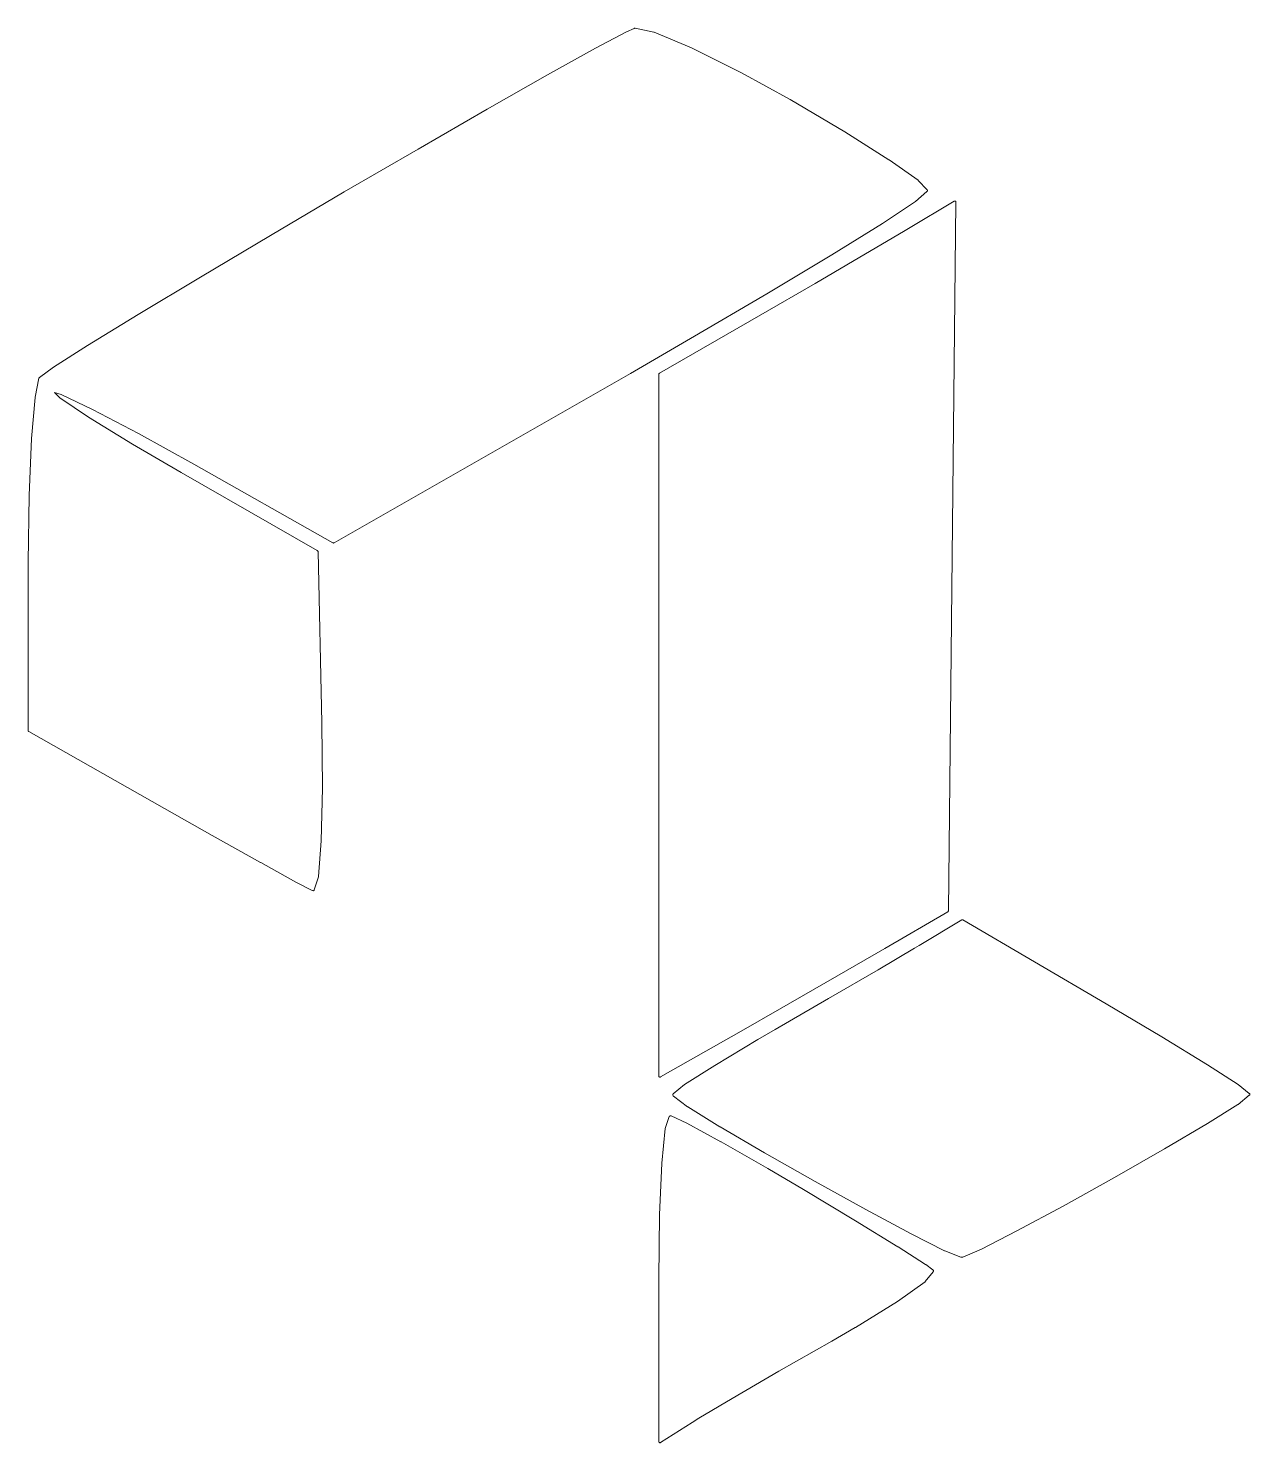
# Model space of a CAD drawing. Header units: millimetres. Extents: x -285 to 1112, y -5 to 442.
# Drawn here: x 528.64 to 549.46, y 69.1 to 93.2 of the extents above; entities that cross this region are included whole.
import ezdxf

# ---------------------------------------------------------------- set-up
doc = ezdxf.new("R2010")
doc.units = ezdxf.units.MM
doc.header["$MEASUREMENT"] = 0
doc.layers.add('Line engraving', color=1, linetype='Continuous', lineweight=0)

msp = doc.modelspace()

# ---------------------------------------------------------------- linework, layer by layer
at = {"layer": 'Line engraving', "linetype": 'Continuous'}
for p, q in [((538.313, 92.86), (538.842, 93.138)), ((538.842, 93.138), (538.973, 93.198)), ((538.842, 93.138), (538.842, 93.138)), ((538.842, 93.138), (538.842, 93.138)), ((538.973, 93.198), (538.978, 93.199)), ((538.978, 93.199), (538.978, 93.199)), ((538.978, 93.199), (538.982, 93.199)), ((538.982, 93.199), (538.982, 93.199)), ((538.982, 93.199), (538.986, 93.199)), ((538.986, 93.199), (538.986, 93.199)), ((538.986, 93.199), (539.308, 93.133)), ((539.308, 93.133), (539.312, 93.133)), ((539.312, 93.133), (539.312, 93.132)), ((539.312, 93.132), (539.947, 92.865)), ((537.497, 92.407), (538.313, 92.86)), ((538.313, 92.86), (538.313, 92.86)), ((538.313, 92.86), (538.313, 92.86)), ((539.947, 92.865), (539.947, 92.864)), ((539.947, 92.864), (539.947, 92.864)), ((539.947, 92.864), (540.801, 92.44)), ((536.464, 91.821), (537.497, 92.407)), ((537.497, 92.407), (537.497, 92.407)), ((537.497, 92.407), (537.497, 92.407)), ((540.801, 92.44), (540.801, 92.44)), ((540.801, 92.44), (540.801, 92.44)), ((540.801, 92.44), (541.631, 91.985)), ((541.631, 91.985), (541.631, 91.984)), ((541.631, 91.984), (541.631, 91.984)), ((541.631, 91.984), (542.562, 91.436)), ((535.288, 91.141), (536.464, 91.821)), ((536.464, 91.821), (536.464, 91.821)), ((536.464, 91.821), (536.464, 91.821)), ((542.562, 91.436), (542.562, 91.436)), ((542.562, 91.436), (542.562, 91.436)), ((542.562, 91.436), (543.315, 90.959)), ((534.031, 90.41), (535.288, 91.141)), ((535.288, 91.141), (535.288, 91.141)), ((535.288, 91.141), (535.288, 91.141)), ((543.315, 90.959), (543.319, 90.959)), ((543.319, 90.959), (543.319, 90.959)), ((543.319, 90.959), (543.81, 90.609)), ((532.774, 89.669), (534.031, 90.41)), ((534.031, 90.41), (534.031, 90.41)), ((534.031, 90.41), (534.031, 90.41)), ((543.962, 90.417), (543.764, 90.246)), ((543.81, 90.609), (543.814, 90.607)), ((543.814, 90.607), (543.814, 90.606)), ((543.814, 90.606), (543.967, 90.447)), ((543.967, 90.418), (543.962, 90.417)), ((543.967, 90.447), (543.967, 90.445)), ((543.967, 90.445), (543.967, 90.443)), ((543.967, 90.443), (543.967, 90.442)), ((543.967, 90.442), (543.971, 90.441)), ((543.971, 90.424), (543.967, 90.422)), ((543.967, 90.422), (543.967, 90.421)), ((543.967, 90.421), (543.967, 90.42)), ((543.967, 90.42), (543.967, 90.418)), ((543.971, 90.441), (543.971, 90.439)), ((543.971, 90.439), (543.971, 90.437)), ((543.971, 90.437), (543.971, 90.435)), ((543.971, 90.435), (543.971, 90.434)), ((543.971, 90.434), (543.971, 90.432)), ((543.971, 90.432), (543.971, 90.429)), ((543.971, 90.429), (543.971, 90.428)), ((543.971, 90.428), (543.971, 90.427)), ((543.971, 90.427), (543.971, 90.424)), ((543.764, 90.245), (543.205, 89.874)), ((543.645, 89.785), (544.424, 90.253)), ((543.764, 90.246), (543.764, 90.245)), ((543.764, 90.245), (543.764, 90.245)), ((544.457, 90.234), (544.331, 78.162)), ((544.424, 90.253), (544.428, 90.254)), ((544.424, 90.253), (544.424, 90.253)), ((544.424, 90.253), (544.424, 90.253)), ((544.428, 90.254), (544.432, 90.256)), ((544.432, 90.256), (544.432, 90.256)), ((544.432, 90.256), (544.432, 90.256)), ((544.432, 90.256), (544.436, 90.256)), ((544.436, 90.256), (544.441, 90.256)), ((544.441, 90.256), (544.441, 90.256)), ((544.441, 90.256), (544.441, 90.256)), ((544.441, 90.256), (544.445, 90.254)), ((544.445, 90.254), (544.445, 90.253)), ((544.445, 90.253), (544.445, 90.253)), ((544.445, 90.253), (544.445, 90.253)), ((544.445, 90.253), (544.449, 90.251)), ((544.449, 90.251), (544.453, 90.249)), ((544.453, 90.249), (544.453, 90.248)), ((544.453, 90.248), (544.453, 90.248)), ((544.453, 90.248), (544.453, 90.245)), ((544.453, 90.245), (544.457, 90.242)), ((544.457, 90.242), (544.457, 90.242)), ((544.457, 90.242), (544.457, 90.242)), ((544.457, 90.242), (544.457, 90.239)), ((544.457, 90.239), (544.457, 90.235)), ((544.457, 90.235), (544.457, 90.235)), ((544.457, 90.235), (544.457, 90.234)), ((531.577, 88.959), (532.774, 89.669)), ((532.774, 89.669), (532.774, 89.669)), ((532.774, 89.669), (532.774, 89.669)), ((543.205, 89.874), (542.342, 89.339)), ((542.917, 89.357), (543.56, 89.735)), ((543.205, 89.874), (543.205, 89.874)), ((543.205, 89.874), (543.205, 89.874)), ((543.56, 89.736), (543.645, 89.785)), ((543.56, 89.735), (543.56, 89.736)), ((543.645, 89.785), (543.645, 89.785)), ((542.342, 89.338), (541.233, 88.673)), ((542.054, 88.853), (542.917, 89.357)), ((542.342, 89.339), (542.342, 89.339)), ((542.342, 89.339), (542.342, 89.338)), ((542.917, 89.357), (542.917, 89.357)), ((530.515, 88.32), (531.577, 88.959)), ((531.577, 88.959), (531.577, 88.959)), ((531.577, 88.959), (531.577, 88.959)), ((541.132, 88.319), (542.054, 88.853)), ((541.233, 88.673), (539.934, 87.911)), ((541.233, 88.673), (541.233, 88.673)), ((541.233, 88.673), (541.233, 88.673)), ((529.656, 87.795), (530.515, 88.32)), ((530.515, 88.32), (530.515, 88.32)), ((530.515, 88.32), (530.515, 88.32)), ((539.401, 87.322), (541.132, 88.319)), ((541.132, 88.319), (541.132, 88.319)), ((529.072, 87.424), (529.656, 87.795)), ((529.656, 87.795), (529.656, 87.795)), ((529.656, 87.795), (529.656, 87.795)), ((539.934, 87.911), (538.91, 87.319)), ((539.934, 87.911), (539.934, 87.911)), ((539.934, 87.911), (539.934, 87.911)), ((528.835, 87.248), (529.072, 87.423)), ((529.072, 87.423), (529.072, 87.424)), ((529.072, 87.423), (529.072, 87.423)), ((538.91, 87.319), (533.858, 84.43)), ((538.91, 87.319), (538.91, 87.319)), ((538.91, 87.319), (538.91, 87.319)), ((539.392, 87.313), (539.397, 87.317)), ((539.392, 87.311), (539.392, 87.313)), ((539.392, 87.307), (539.392, 87.311)), ((539.392, 87.311), (539.392, 87.311)), ((539.392, 87.311), (539.392, 87.311)), ((539.392, 87.304), (539.392, 87.307)), ((539.392, 75.347), (539.392, 87.304)), ((539.397, 87.318), (539.401, 87.321)), ((539.397, 87.317), (539.397, 87.318)), ((539.397, 87.317), (539.397, 87.317)), ((539.401, 87.321), (539.401, 87.322)), ((528.759, 86.913), (528.826, 87.235)), ((528.826, 87.239), (528.831, 87.242)), ((528.826, 87.236), (528.826, 87.239)), ((528.826, 87.235), (528.826, 87.236)), ((528.826, 87.236), (528.826, 87.236)), ((528.831, 87.245), (528.835, 87.247)), ((528.831, 87.242), (528.831, 87.245)), ((528.831, 87.242), (528.831, 87.242)), ((528.831, 87.242), (528.831, 87.242)), ((528.835, 87.247), (528.835, 87.248)), ((528.835, 87.247), (528.835, 87.247)), ((528.699, 86.211), (528.759, 86.91)), ((528.759, 86.911), (528.759, 86.913)), ((528.759, 86.91), (528.759, 86.911)), ((529.203, 86.958), (529.089, 86.992)), ((529.089, 86.992), (529.182, 86.904)), ((529.182, 86.904), (529.673, 86.575)), ((529.74, 86.705), (529.203, 86.958)), ((529.673, 86.575), (530.422, 86.112)), ((530.523, 86.294), (529.74, 86.705)), ((531.467, 85.771), (530.523, 86.294)), ((528.661, 85.239), (528.699, 86.21)), ((528.699, 86.21), (528.699, 86.211)), ((528.699, 86.21), (528.699, 86.21)), ((530.422, 86.112), (531.251, 85.629)), ((531.251, 85.629), (533.57, 84.298)), ((533.836, 84.43), (531.467, 85.771)), ((528.644, 84.1), (528.661, 85.239)), ((528.661, 85.239), (528.661, 85.239)), ((528.661, 85.239), (528.661, 85.239)), ((533.841, 84.429), (533.836, 84.43)), ((533.845, 84.427), (533.841, 84.429)), ((533.849, 84.427), (533.845, 84.427)), ((533.845, 84.427), (533.845, 84.427)), ((533.845, 84.427), (533.845, 84.427)), ((533.853, 84.429), (533.849, 84.427)), ((533.849, 84.427), (533.849, 84.427)), ((533.849, 84.427), (533.849, 84.427)), ((533.849, 84.427), (533.849, 84.427)), ((533.858, 84.43), (533.853, 84.429)), ((533.57, 84.298), (533.574, 84.296)), ((533.574, 84.296), (533.574, 84.294)), ((533.574, 84.294), (533.574, 84.294)), ((533.574, 84.294), (533.578, 84.294)), ((533.578, 84.294), (533.578, 84.29)), ((533.578, 84.29), (533.578, 84.288)), ((533.578, 84.288), (533.578, 84.287)), ((533.578, 84.287), (533.578, 84.287)), ((533.578, 84.287), (533.583, 84.284)), ((533.583, 84.284), (533.583, 84.281)), ((533.583, 84.281), (533.65, 81.362)), ((528.644, 81.234), (528.644, 84.1)), ((528.644, 84.1), (528.644, 84.1)), ((528.644, 84.1), (528.644, 84.1)), ((528.644, 81.23), (528.644, 81.234)), ((528.644, 81.234), (528.644, 81.234)), ((528.644, 81.234), (528.644, 81.234)), ((528.644, 81.227), (528.644, 81.23)), ((533.65, 81.362), (533.65, 81.362)), ((533.65, 81.362), (533.65, 81.361)), ((533.65, 81.361), (533.659, 80.254)), ((528.644, 81.223), (528.644, 81.227)), ((528.644, 81.227), (528.644, 81.227)), ((528.644, 81.227), (528.644, 81.227)), ((528.649, 81.22), (528.644, 81.223)), ((528.649, 81.218), (528.649, 81.22)), ((528.649, 81.22), (528.649, 81.22)), ((528.649, 81.22), (528.649, 81.22)), ((528.653, 81.216), (528.649, 81.218)), ((530.967, 79.902), (528.653, 81.216)), ((528.653, 81.216), (528.653, 81.216)), ((528.653, 81.216), (528.653, 81.216)), ((533.659, 80.253), (533.638, 79.352)), ((533.659, 80.254), (533.659, 80.254)), ((533.659, 80.254), (533.659, 80.253)), ((531.78, 79.445), (530.967, 79.902)), ((530.967, 79.902), (530.967, 79.902)), ((530.967, 79.902), (530.967, 79.902)), ((531.78, 79.444), (531.78, 79.445)), ((531.78, 79.445), (531.78, 79.445)), ((532.605, 78.981), (531.78, 79.444)), ((533.638, 79.351), (533.591, 78.745)), ((533.638, 79.352), (533.638, 79.352)), ((533.638, 79.352), (533.638, 79.351)), ((532.609, 78.981), (532.605, 78.981)), ((532.605, 78.981), (532.605, 78.981)), ((533.206, 78.651), (532.609, 78.981)), ((533.485, 78.506), (533.206, 78.651)), ((533.206, 78.651), (533.206, 78.651)), ((533.206, 78.651), (533.206, 78.651)), ((533.591, 78.74), (533.519, 78.517)), ((533.591, 78.745), (533.591, 78.743)), ((533.591, 78.743), (533.591, 78.74)), ((533.489, 78.505), (533.485, 78.506)), ((533.489, 78.504), (533.489, 78.505)), ((533.498, 78.503), (533.489, 78.504)), ((533.498, 78.503), (533.498, 78.503)), ((533.502, 78.503), (533.498, 78.503)), ((533.498, 78.503), (533.498, 78.503)), ((533.506, 78.503), (533.502, 78.503)), ((533.511, 78.505), (533.506, 78.504)), ((533.506, 78.504), (533.506, 78.503)), ((533.506, 78.503), (533.506, 78.503)), ((533.506, 78.503), (533.506, 78.503)), ((533.515, 78.508), (533.511, 78.505)), ((533.511, 78.505), (533.511, 78.505)), ((533.511, 78.505), (533.511, 78.505)), ((533.519, 78.51), (533.515, 78.51)), ((533.515, 78.51), (533.515, 78.508)), ((533.519, 78.517), (533.519, 78.516)), ((533.519, 78.516), (533.519, 78.516)), ((533.519, 78.516), (533.519, 78.513)), ((533.519, 78.513), (533.519, 78.511)), ((533.519, 78.511), (533.519, 78.51)), ((544.318, 78.144), (543.243, 77.517)), ((544.322, 78.146), (544.318, 78.144)), ((544.326, 78.148), (544.322, 78.148)), ((544.322, 78.148), (544.322, 78.146)), ((544.331, 78.159), (544.326, 78.155)), ((544.326, 78.155), (544.326, 78.155)), ((544.326, 78.155), (544.326, 78.155)), ((544.326, 78.155), (544.326, 78.151)), ((544.326, 78.151), (544.326, 78.149)), ((544.326, 78.149), (544.326, 78.148)), ((544.331, 78.162), (544.331, 78.159)), ((543.831, 77.57), (544.555, 78.005)), ((544.555, 78.005), (544.559, 78.007)), ((544.555, 78.005), (544.555, 78.005)), ((544.555, 78.005), (544.555, 78.005)), ((544.559, 78.007), (544.563, 78.008)), ((544.563, 78.008), (544.563, 78.008)), ((544.563, 78.008), (544.563, 78.008)), ((544.563, 78.008), (544.568, 78.008)), ((544.568, 78.008), (544.572, 78.008)), ((544.572, 78.008), (544.572, 78.008)), ((544.572, 78.008), (544.572, 78.008)), ((544.572, 78.008), (544.572, 78.007)), ((544.572, 78.007), (544.576, 78.005)), ((544.576, 78.005), (544.576, 78.005)), ((544.576, 78.005), (544.576, 78.005)), ((544.576, 78.005), (547.018, 76.578)), ((543.243, 77.517), (542.426, 77.044)), ((543.129, 77.157), (543.747, 77.521)), ((543.243, 77.517), (543.243, 77.517)), ((543.243, 77.517), (543.243, 77.517)), ((543.747, 77.521), (543.831, 77.57)), ((542.282, 76.666), (543.129, 77.157)), ((542.426, 77.044), (541.449, 76.482)), ((542.426, 77.044), (542.426, 77.044)), ((542.426, 77.044), (542.426, 77.044)), ((541.373, 76.138), (542.282, 76.666)), ((542.282, 76.666), (542.282, 76.666)), ((541.449, 76.482), (540.797, 76.11)), ((541.449, 76.482), (541.449, 76.482)), ((541.449, 76.482), (541.449, 76.482)), ((547.018, 76.578), (547.018, 76.578)), ((547.018, 76.578), (547.018, 76.578)), ((547.018, 76.578), (547.965, 76.014)), ((540.797, 76.11), (539.422, 75.329)), ((540.344, 75.527), (541.077, 75.967)), ((540.797, 76.11), (540.797, 76.11)), ((540.797, 76.11), (540.797, 76.11)), ((541.077, 75.968), (541.373, 76.138)), ((541.077, 75.967), (541.077, 75.968)), ((541.077, 75.967), (541.077, 75.967)), ((541.373, 76.138), (541.373, 76.138)), ((541.373, 76.138), (541.373, 76.138)), ((547.965, 76.014), (547.965, 76.014)), ((547.965, 76.014), (547.965, 76.014)), ((547.965, 76.014), (548.744, 75.538)), ((539.832, 75.199), (540.344, 75.527)), ((540.344, 75.527), (540.344, 75.527)), ((540.344, 75.527), (540.344, 75.527)), ((548.744, 75.538), (548.744, 75.538)), ((548.744, 75.538), (548.744, 75.538)), ((548.744, 75.538), (549.264, 75.199)), ((539.392, 75.343), (539.392, 75.347)), ((539.392, 75.34), (539.392, 75.343)), ((539.392, 75.337), (539.392, 75.34)), ((539.392, 75.34), (539.392, 75.34)), ((539.392, 75.34), (539.392, 75.34)), ((539.397, 75.334), (539.392, 75.337)), ((539.397, 75.331), (539.397, 75.334)), ((539.397, 75.334), (539.397, 75.334)), ((539.397, 75.334), (539.397, 75.334)), ((539.401, 75.329), (539.397, 75.331)), ((539.405, 75.328), (539.401, 75.329)), ((539.401, 75.329), (539.401, 75.329)), ((539.401, 75.329), (539.401, 75.329)), ((539.409, 75.326), (539.405, 75.328)), ((539.414, 75.326), (539.409, 75.326)), ((539.409, 75.326), (539.409, 75.326)), ((539.409, 75.326), (539.409, 75.326)), ((539.418, 75.328), (539.414, 75.326)), ((539.414, 75.326), (539.414, 75.326)), ((539.414, 75.326), (539.414, 75.326)), ((539.414, 75.326), (539.414, 75.326)), ((539.422, 75.329), (539.418, 75.328)), ((539.629, 75.033), (539.634, 75.036)), ((539.629, 75.032), (539.629, 75.033)), ((539.629, 75.031), (539.629, 75.032)), ((539.629, 75.028), (539.629, 75.031)), ((539.629, 75.026), (539.629, 75.028)), ((539.629, 75.025), (539.629, 75.026)), ((539.629, 75.024), (539.629, 75.025)), ((539.629, 75.021), (539.629, 75.024)), ((539.629, 75.019), (539.629, 75.021)), ((539.634, 75.01), (539.629, 75.019)), ((539.634, 75.042), (539.638, 75.043)), ((539.634, 75.04), (539.634, 75.042)), ((539.634, 75.039), (539.634, 75.04)), ((539.634, 75.038), (539.634, 75.039)), ((539.634, 75.036), (539.634, 75.038)), ((539.638, 75.009), (539.634, 75.01)), ((539.638, 75.043), (539.828, 75.198)), ((539.638, 75.006), (539.638, 75.009)), ((539.638, 75.005), (539.638, 75.006)), ((539.638, 75.004), (539.638, 75.005)), ((539.642, 75.003), (539.638, 75.004)), ((539.642, 75.001), (539.642, 75.003)), ((539.883, 74.822), (539.642, 75.001)), ((539.828, 75.198), (539.832, 75.199)), ((539.828, 75.198), (539.828, 75.198)), ((549.264, 75.199), (549.264, 75.199)), ((549.264, 75.199), (549.269, 75.198)), ((549.455, 75.016), (549.264, 74.86)), ((549.269, 75.198), (549.455, 75.049)), ((549.455, 75.049), (549.455, 75.048)), ((549.455, 75.048), (549.459, 75.048)), ((549.459, 75.016), (549.455, 75.016)), ((549.455, 75.016), (549.455, 75.016)), ((549.459, 75.048), (549.459, 75.045)), ((549.459, 75.045), (549.463, 75.043)), ((549.463, 75.021), (549.459, 75.019)), ((549.459, 75.019), (549.459, 75.016)), ((549.463, 75.043), (549.463, 75.043)), ((549.463, 75.043), (549.463, 75.042)), ((549.463, 75.042), (549.463, 75.039)), ((549.463, 75.039), (549.463, 75.036)), ((549.463, 75.036), (549.463, 75.036)), ((549.463, 75.036), (549.463, 75.035)), ((549.463, 75.035), (549.463, 75.032)), ((549.463, 75.032), (549.463, 75.029)), ((549.463, 75.029), (549.463, 75.028)), ((549.463, 75.028), (549.463, 75.028)), ((549.463, 75.028), (549.463, 75.025)), ((549.463, 75.025), (549.463, 75.022)), ((549.463, 75.022), (549.463, 75.022)), ((549.463, 75.022), (549.463, 75.021)), ((539.887, 74.821), (539.883, 74.822)), ((539.883, 74.822), (539.883, 74.822)), ((540.433, 74.481), (539.887, 74.821)), ((549.26, 74.859), (548.744, 74.536)), ((549.264, 74.86), (549.26, 74.86)), ((549.26, 74.86), (549.26, 74.859)), ((539.502, 74.453), (539.57, 74.653)), ((539.57, 74.653), (539.574, 74.655)), ((539.574, 74.659), (539.579, 74.661)), ((539.574, 74.658), (539.574, 74.659)), ((539.574, 74.659), (539.574, 74.659)), ((539.574, 74.655), (539.574, 74.658)), ((539.579, 74.664), (539.583, 74.665)), ((539.579, 74.663), (539.579, 74.664)), ((539.579, 74.661), (539.579, 74.663)), ((539.579, 74.663), (539.579, 74.663)), ((539.583, 74.665), (539.587, 74.666)), ((539.587, 74.666), (539.587, 74.667)), ((539.587, 74.667), (539.591, 74.667)), ((539.587, 74.666), (539.587, 74.666)), ((539.591, 74.667), (539.591, 74.667)), ((539.591, 74.667), (539.591, 74.667)), ((539.591, 74.667), (539.595, 74.667)), ((539.595, 74.667), (539.595, 74.666)), ((539.595, 74.666), (539.6, 74.665)), ((539.6, 74.665), (539.871, 74.542)), ((539.871, 74.542), (539.871, 74.541)), ((539.871, 74.541), (539.871, 74.541)), ((539.871, 74.541), (540.45, 74.224)), ((540.438, 74.481), (540.433, 74.481)), ((541.191, 74.038), (540.438, 74.481)), ((540.438, 74.481), (540.438, 74.481)), ((548.744, 74.536), (548.012, 74.102)), ((548.744, 74.536), (548.744, 74.536)), ((548.744, 74.536), (548.744, 74.536)), ((539.443, 73.861), (539.502, 74.448)), ((539.502, 74.45), (539.502, 74.453)), ((539.502, 74.448), (539.502, 74.45)), ((540.45, 74.224), (540.45, 74.224)), ((540.45, 74.224), (540.454, 74.224)), ((540.454, 74.224), (541.25, 73.767)), ((542.054, 73.549), (541.191, 74.038)), ((541.191, 74.038), (541.191, 74.038)), ((541.191, 74.038), (541.191, 74.038)), ((548.012, 74.102), (547.157, 73.615)), ((548.012, 74.102), (548.012, 74.102)), ((548.012, 74.102), (548.012, 74.102)), ((539.405, 72.977), (539.443, 73.86)), ((539.443, 73.86), (539.443, 73.861)), ((539.443, 73.86), (539.443, 73.86)), ((541.25, 73.767), (541.25, 73.767)), ((541.25, 73.767), (541.25, 73.767)), ((541.25, 73.767), (541.859, 73.41)), ((542.921, 73.07), (542.054, 73.549)), ((542.054, 73.549), (542.054, 73.549)), ((542.054, 73.549), (542.054, 73.549)), ((547.157, 73.615), (546.285, 73.13)), ((547.157, 73.615), (547.157, 73.615)), ((547.157, 73.615), (547.157, 73.615)), ((541.859, 73.41), (541.859, 73.41)), ((541.859, 73.41), (541.859, 73.41)), ((541.859, 73.41), (542.744, 72.878)), ((542.921, 73.069), (542.921, 73.07)), ((543.692, 72.657), (542.921, 73.069)), ((542.921, 73.069), (542.921, 73.069)), ((546.285, 73.13), (545.494, 72.705)), ((546.285, 73.13), (546.285, 73.13)), ((546.285, 73.13), (546.285, 73.13)), ((539.392, 71.892), (539.405, 72.977)), ((539.405, 72.977), (539.405, 72.977)), ((539.405, 72.977), (539.405, 72.977)), ((542.744, 72.878), (542.744, 72.878)), ((542.744, 72.878), (542.744, 72.878)), ((542.744, 72.878), (543.467, 72.433)), ((544.263, 72.367), (543.692, 72.657)), ((543.692, 72.657), (543.692, 72.657)), ((543.692, 72.657), (543.692, 72.657)), ((545.494, 72.705), (544.893, 72.396)), ((545.494, 72.705), (545.494, 72.705)), ((545.494, 72.705), (545.494, 72.705)), ((543.467, 72.433), (543.467, 72.433)), ((543.467, 72.433), (543.472, 72.433)), ((543.472, 72.433), (543.937, 72.132)), ((544.267, 72.366), (544.263, 72.367)), ((544.263, 72.367), (544.263, 72.367)), ((544.538, 72.258), (544.267, 72.366)), ((544.889, 72.395), (544.572, 72.26)), ((544.893, 72.396), (544.889, 72.396)), ((544.889, 72.396), (544.889, 72.395)), ((543.937, 72.132), (543.941, 72.132)), ((543.941, 72.132), (543.941, 72.132)), ((543.941, 72.132), (544.064, 72.041)), ((544.542, 72.257), (544.538, 72.258)), ((544.546, 72.256), (544.542, 72.257)), ((544.542, 72.257), (544.542, 72.257)), ((544.551, 72.256), (544.546, 72.256)), ((544.546, 72.256), (544.546, 72.256)), ((544.546, 72.256), (544.546, 72.256)), ((544.563, 72.258), (544.551, 72.256)), ((544.568, 72.259), (544.563, 72.258)), ((544.572, 72.26), (544.568, 72.259)), ((539.392, 69.117), (539.392, 71.892)), ((539.392, 71.892), (539.392, 71.892)), ((539.392, 71.892), (539.392, 71.892)), ((543.929, 71.839), (543.459, 71.503)), ((543.933, 71.841), (543.929, 71.839)), ((544.068, 72.01), (543.933, 71.843)), ((543.933, 71.843), (543.933, 71.841)), ((544.064, 72.041), (544.068, 72.039)), ((544.068, 72.039), (544.068, 72.037)), ((544.068, 72.037), (544.068, 72.036)), ((544.068, 72.036), (544.068, 72.035)), ((544.068, 72.035), (544.072, 72.033)), ((544.072, 72.014), (544.068, 72.012)), ((544.068, 72.012), (544.068, 72.01)), ((544.072, 72.033), (544.072, 72.031)), ((544.072, 72.031), (544.072, 72.03)), ((544.072, 72.03), (544.072, 72.028)), ((544.072, 72.028), (544.072, 72.026)), ((544.072, 72.026), (544.072, 72.024)), ((544.072, 72.024), (544.072, 72.022)), ((544.072, 72.022), (544.072, 72.021)), ((544.072, 72.021), (544.072, 72.019)), ((544.072, 72.019), (544.072, 72.016)), ((544.072, 72.016), (544.072, 72.015)), ((544.072, 72.015), (544.072, 72.014)), ((543.459, 71.502), (542.744, 71.058)), ((543.459, 71.503), (543.459, 71.503)), ((543.459, 71.503), (543.459, 71.502)), ((542.739, 71.058), (542.342, 70.828)), ((542.744, 71.058), (542.739, 71.058)), ((542.739, 71.058), (542.739, 71.058)), ((542.342, 70.828), (541.44, 70.314)), ((542.342, 70.828), (542.342, 70.828)), ((542.342, 70.828), (542.342, 70.828)), ((541.44, 70.314), (540.641, 69.85)), ((540.641, 69.85), (540.074, 69.514)), ((539.959, 69.443), (539.422, 69.1)), ((540.074, 69.514), (539.959, 69.443)), ((539.392, 69.113), (539.392, 69.117)), ((539.392, 69.117), (539.392, 69.117)), ((539.392, 69.117), (539.392, 69.117)), ((539.392, 69.11), (539.392, 69.113)), ((539.392, 69.109), (539.392, 69.11)), ((539.392, 69.11), (539.392, 69.11)), ((539.392, 69.106), (539.392, 69.109)), ((539.397, 69.104), (539.392, 69.106)), ((539.397, 69.103), (539.397, 69.104)), ((539.397, 69.104), (539.397, 69.104)), ((539.397, 69.101), (539.397, 69.103)), ((539.401, 69.099), (539.397, 69.101)), ((539.401, 69.098), (539.401, 69.099)), ((539.401, 69.099), (539.401, 69.099)), ((539.405, 69.098), (539.401, 69.098)), ((539.409, 69.097), (539.405, 69.098)), ((539.409, 69.097), (539.409, 69.097)), ((539.414, 69.097), (539.409, 69.096)), ((539.409, 69.096), (539.409, 69.097)), ((539.418, 69.097), (539.414, 69.097)), ((539.414, 69.097), (539.414, 69.097)), ((539.422, 69.099), (539.418, 69.098)), ((539.418, 69.098), (539.418, 69.097)), ((539.418, 69.097), (539.418, 69.097)), ((539.422, 69.1), (539.422, 69.099)), ((539.422, 69.099), (539.422, 69.099))]:
    msp.add_line(p, q, dxfattribs=at)

doc.saveas('drawing.dxf')
